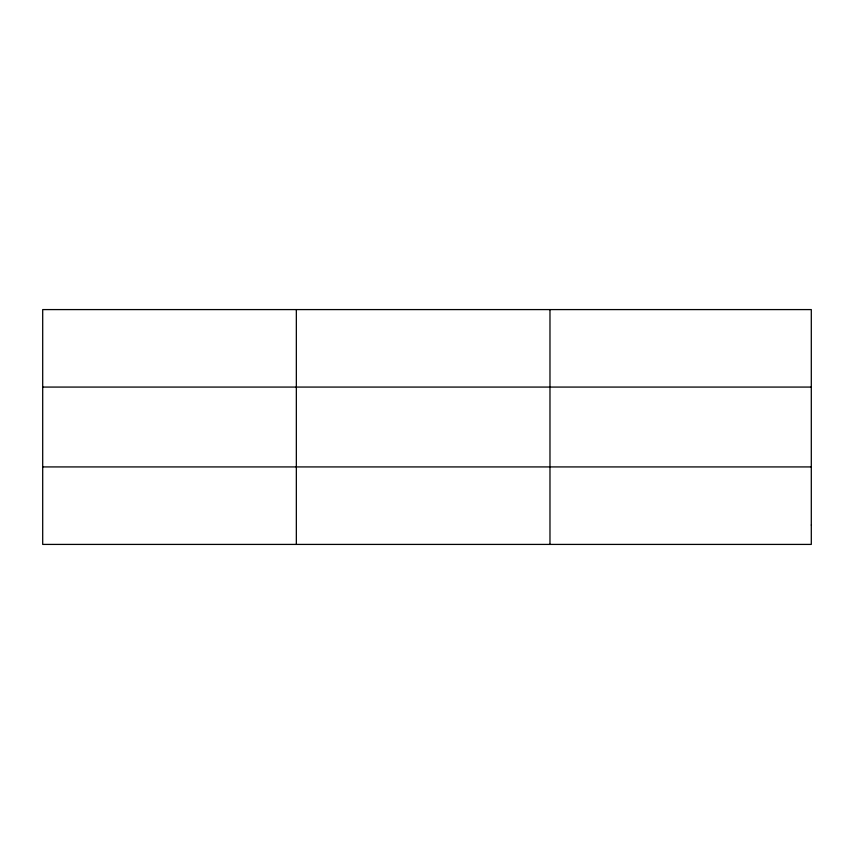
<?xml version="1.0" encoding="UTF-8"?>
<svg xmlns="http://www.w3.org/2000/svg" width="854" height="854" viewBox="0 0 854 854"><rect width="100%" height="100%" fill="white"/><g stroke="black" fill="none" stroke-linecap="round" stroke-linejoin="round"><path stroke-width="1.28" d="M296.338 544.414L296.338 309.586M549.976 544.414L549.976 309.586M42.7 387.075L811.3 387.075M42.7 466.924L811.3 466.924M811.3 525.039L811.3 544.414L42.7 544.414L42.7 309.586L811.3 309.586L811.3 525.039"/></g></svg>
